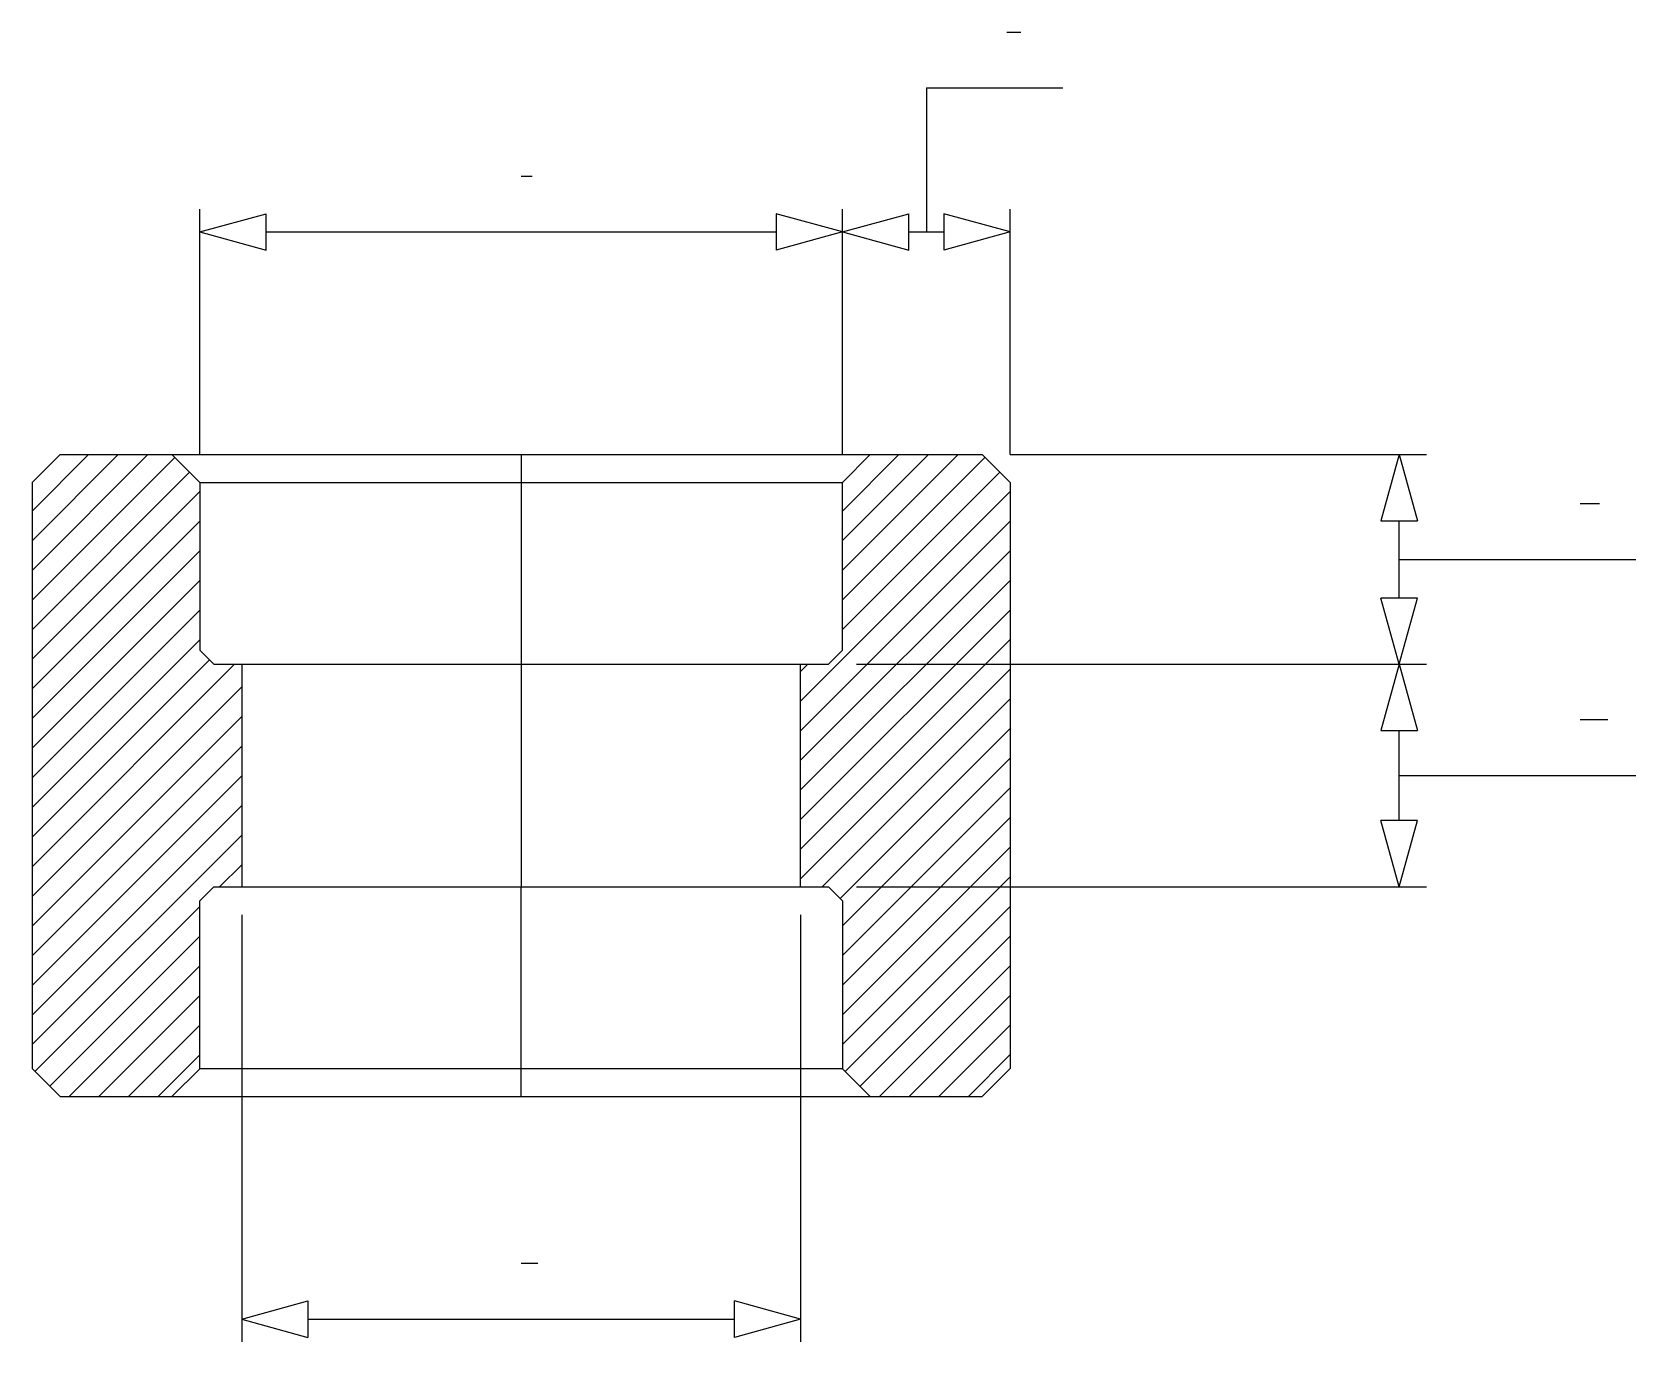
# Model space of a CAD drawing. Extents: x 655 to 1229, y 424 to 892.
import ezdxf

# ---------------------------------------------------------------- set-up
doc = ezdxf.new("R2010")
doc.units = 0
doc.header["$MEASUREMENT"] = 0
doc.layers.get('0').update_dxf_attribs({"linetype": 'CONTINUOUS'})
doc.layers.add('1', color=7, linetype='CONTINUOUS')

msp = doc.modelspace()

# ---------------------------------------------------------------- linework, layer by layer
at = {"color": 4, "linetype": 'Continuous'}
for p, q in [((655.24, 720.89), (675.43, 741.08)), ((655.24, 710.28), (686.04, 741.08)), ((655.24, 699.67), (696.65, 741.08)), ((945.21, 720.92), (965.4, 741.11)), ((945.21, 710.31), (976.01, 741.11)), ((945.21, 699.71), (986.61, 741.11)), ((655.24, 689.07), (706.28, 740.1)), ((655.24, 678.46), (711.59, 734.8)), ((945.24, 689.13), (996.21, 740.1)), ((945.24, 678.53), (1001.52, 734.8)), ((655.24, 667.85), (715.24, 727.85)), ((930.24, 652.92), (1005.24, 727.92)), ((655.24, 657.25), (715.24, 717.25)), ((930.24, 642.31), (1005.24, 717.31)), ((655.24, 646.64), (715.24, 706.64)), ((930.24, 631.71), (1005.24, 706.71)), ((655.24, 636.03), (715.24, 696.03)), ((930.24, 621.1), (1005.24, 696.1)), ((655.24, 625.43), (715.24, 685.43)), ((930.24, 610.49), (1005.24, 685.49)), ((655.24, 614.82), (715.24, 674.82)), ((930.24, 599.89), (1005.24, 674.89)), ((655.24, 604.21), (718.68, 667.64)), ((655.24, 593.61), (727.71, 666.08)), ((930.24, 663.53), (932.79, 666.08)), ((930.24, 589.28), (1005.24, 664.28)), ((655.24, 583), (730.24, 658)), ((938, 586.43), (1005.24, 653.67)), ((655.24, 572.39), (730.24, 647.39)), ((944.43, 582.25), (1005.24, 643.07)), ((655.24, 561.79), (730.24, 636.79)), ((945.24, 572.46), (1005.24, 632.46)), ((655.24, 551.18), (730.24, 626.18)), ((945.24, 561.85), (1005.24, 621.85)), ((655.24, 540.57), (730.24, 615.57)), ((945.24, 551.25), (1005.24, 611.25)), ((655.24, 529.97), (730.24, 604.97)), ((945.24, 540.64), (1005.24, 600.64)), ((722.32, 586.43), (730.24, 594.36)), ((945.24, 530.03), (1005.24, 590.03)), ((656.28, 520.4), (715.24, 579.36)), ((946.21, 520.4), (1005.24, 579.43)), ((661.58, 515.09), (715.24, 568.75)), ((951.51, 515.09), (1005.24, 568.82)), ((668.53, 511.43), (715.24, 558.15)), ((958.46, 511.43), (1005.24, 558.22)), ((679.14, 511.43), (715.24, 547.54)), ((969.07, 511.43), (1005.24, 547.61)), ((689.74, 511.43), (715.24, 536.93)), ((979.67, 511.43), (1005.24, 537)), ((700.35, 511.43), (715.24, 526.33)), ((990.28, 511.43), (1005.24, 526.4))]:
    msp.add_line(p, q, dxfattribs=at)
at = {"layer": '1', "color": 5, "linetype": 'Continuous'}
for p, q in [((1004.02, 892.29), (1009.02, 892.29)), ((830.24, 840.76), (834.24, 840.76)), ((1209.13, 723.58), (1216.13, 723.58)), ((1209.13, 646.26), (1219.13, 646.26)), ((830.24, 451.75), (836.24, 451.75))]:
    msp.add_line(p, q, dxfattribs=at)
at = {"layer": '1', "color": 3, "linetype": 'Continuous'}
for p, q in [((975.24, 872.29), (975.24, 820.76)), ((975.24, 872.29), (1024.03, 872.29)), ((715.24, 741.08), (715.24, 828.9)), ((715.24, 820.76), (738.96, 827.31)), ((738.96, 814.2), (738.96, 827.31)), ((945.24, 820.76), (921.53, 827.31)), ((921.53, 827.31), (921.53, 814.2)), ((945.24, 741.08), (945.24, 828.9)), ((945.24, 820.76), (968.96, 827.31)), ((968.96, 814.2), (968.96, 827.31)), ((1005.24, 820.76), (981.53, 827.31)), ((981.53, 827.31), (981.53, 814.2)), ((1005.24, 741.08), (1005.24, 828.9)), ((715.24, 820.76), (738.96, 814.2)), ((738.96, 820.76), (921.53, 820.76)), ((945.24, 820.76), (921.53, 814.2)), ((945.24, 820.76), (968.96, 814.2)), ((968.96, 820.76), (981.53, 820.76)), ((1005.24, 820.76), (981.53, 814.2)), ((1005.24, 741.08), (1154.14, 741.08)), ((1144.43, 741.08), (1137.87, 717.36)), ((1144.43, 741.08), (1150.99, 717.36)), ((1137.87, 717.36), (1150.99, 717.36)), ((1144.43, 689.79), (1144.43, 717.36)), ((1144.43, 703.58), (1229.13, 703.58)), ((1144.43, 666.08), (1137.87, 689.79)), ((1150.99, 689.79), (1137.87, 689.79)), ((1144.43, 666.08), (1150.99, 689.79)), ((950.24, 666.08), (1154.14, 666.08)), ((1144.43, 666.08), (1137.87, 642.36)), ((1144.43, 666.08), (1150.99, 642.36)), ((1137.87, 642.36), (1150.99, 642.36)), ((1144.43, 610.14), (1144.43, 642.36)), ((1144.43, 626.26), (1229.13, 626.26)), ((1144.43, 586.43), (1137.87, 610.14)), ((1150.99, 610.14), (1137.87, 610.14)), ((1144.43, 586.43), (1150.99, 610.14)), ((950.24, 586.43), (1154.14, 586.43)), ((730.24, 576.43), (730.24, 423.61)), ((930.24, 576.43), (930.24, 423.61)), ((730.24, 431.75), (753.96, 438.31)), ((753.96, 438.31), (753.96, 425.19)), ((930.24, 431.75), (906.53, 438.31)), ((906.53, 425.19), (906.53, 438.31)), ((730.24, 431.75), (753.96, 425.19)), ((753.96, 431.75), (906.53, 431.75)), ((930.24, 431.75), (906.53, 425.19))]:
    msp.add_line(p, q, dxfattribs=at)
at = {"layer": '1', "color": 7, "linetype": 'Continuous'}
for p, q in [((665.24, 741.08), (655.24, 731.08)), ((665.24, 741.08), (995.24, 741.08)), ((705.31, 741.08), (715.24, 731.14)), ((955.17, 741.08), (945.24, 731.14)), ((995.24, 741.08), (1005.24, 731.08)), ((655.24, 731.08), (655.24, 521.43)), ((715.24, 731.08), (715.24, 671.08)), ((715.24, 731.08), (945.24, 731.08)), ((945.24, 671.08), (945.24, 731.08)), ((1005.24, 731.08), (1005.24, 521.43)), ((720.24, 666.08), (715.24, 671.08)), ((720.24, 666.08), (940.24, 666.08)), ((730.24, 666.08), (730.24, 586.43)), ((930.24, 586.43), (930.24, 666.08)), ((940.24, 666.08), (945.24, 671.08)), ((720.24, 586.43), (715.24, 581.43)), ((720.24, 586.43), (940.24, 586.43)), ((940.24, 586.43), (945.24, 581.43)), ((715.24, 521.43), (715.24, 581.43)), ((945.24, 581.43), (945.24, 521.43)), ((665.24, 511.43), (655.24, 521.43)), ((705.31, 511.43), (715.24, 521.36)), ((715.24, 521.43), (945.24, 521.43)), ((955.17, 511.43), (945.24, 521.36)), ((995.24, 511.43), (1005.24, 521.43)), ((665.24, 511.43), (995.24, 511.43))]:
    msp.add_line(p, q, dxfattribs=at)
at = {"layer": '1', "color": 4, "linetype": 'Continuous'}
for p in [(830.24, 741.08), (830.24, 511.43)]:
    msp.add_line(p, (830.24, 586.43), dxfattribs=at)

doc.saveas('drawing.dxf')
